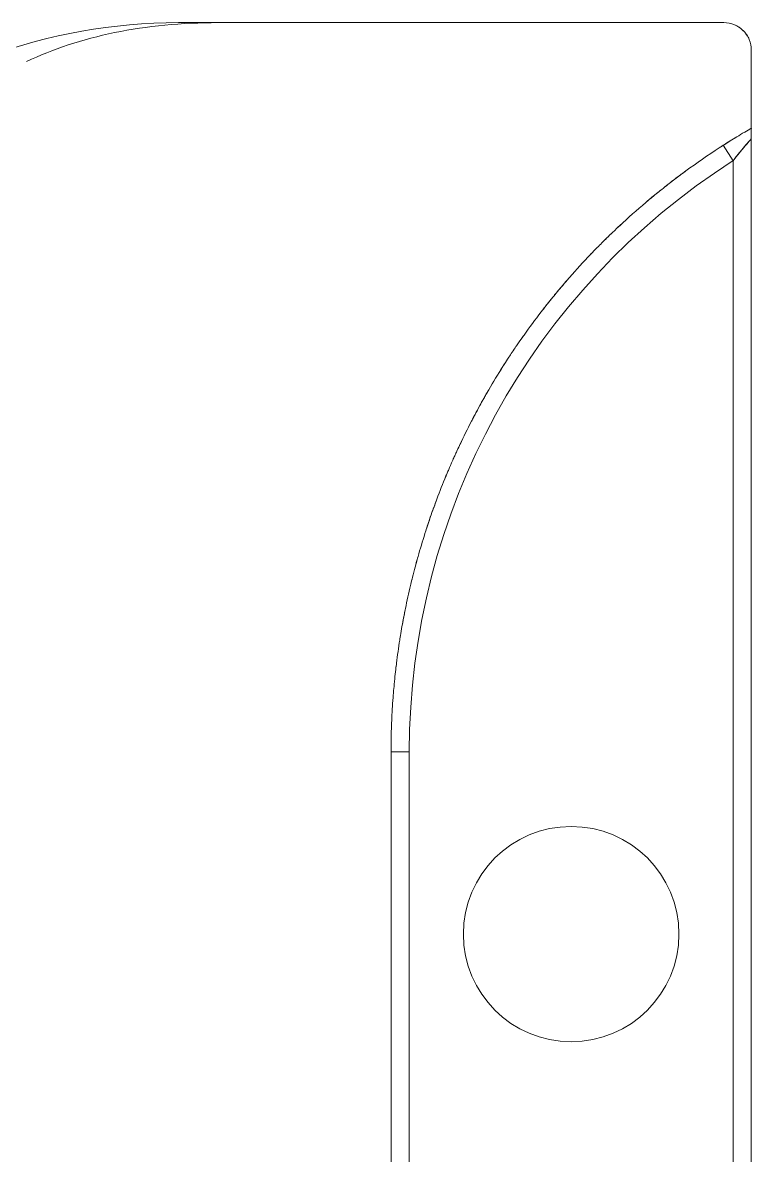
# Model space of a CAD drawing. Header units: inches. Extents: x -456 to 658, y -232 to 0.
# Drawn here: x -116.865 to -116.397, y -28.801 to -28.072 of the extents above; entities that cross this region are included whole.
import ezdxf

# ---------------------------------------------------------------- set-up
doc = ezdxf.new("R2010")
doc.units = ezdxf.units.IN
doc.header["$MEASUREMENT"] = 0

# ---------------------------------------------------------------- blocks, each defined once
blk = doc.blocks.new('ironridge flashfoot front view')
at = {"color": 0, "linetype": 'Continuous', "lineweight": 0}
for p, q in [((7330.36492, 2678.20693), (7330.3904, 2678.20693)), ((7330.3904, 2678.20693), (7330.36492, 2678.20693)), ((7330.3904, 2678.20693), (7330.71562, 2678.20693)), ((7330.3904, 2678.20693), (7330.71562, 2678.20693)), ((7330.73321, 2678.18188), (7330.73321, 2678.18934)), ((7330.73321, 2678.18934), (7330.73321, 2678.18188)), ((7330.73321, 2678.18188), (7330.73321, 2678.16157)), ((7330.73321, 2678.18188), (7330.73321, 2678.17172)), ((7330.73321, 2678.17172), (7330.73321, 2678.16157)), ((7330.73321, 2678.1467), (7330.73321, 2678.16157)), ((7330.73321, 2678.16157), (7330.73321, 2678.1467)), ((7330.73321, 2678.1467), (7330.73321, 2678.13901)), ((7330.73321, 2678.13901), (7330.73321, 2678.1467)), ((7330.73321, 2676.62376), (7330.73321, 2678.13218)), ((7330.73321, 2676.62376), (7330.73321, 2678.13218)), ((7330.72149, 2678.11815), (7330.71517, 2678.12803)), ((7330.71517, 2678.12803), (7330.72149, 2678.11815)), ((7330.72149, 2678.11815), (7330.72149, 2676.62376)), ((7330.72149, 2676.62376), (7330.72149, 2678.11815)), ((7330.5016, 2677.73939), (7330.5016, 2677.73784)), ((7330.5016, 2677.73784), (7330.5016, 2677.72452)), ((7330.51333, 2677.73784), (7330.5016, 2677.73784)), ((7330.5016, 2677.73784), (7330.51333, 2677.73784)), ((7330.5016, 2677.73784), (7330.5016, 2677.72452)), ((7330.51333, 2677.73784), (7330.51333, 2676.62376)), ((7330.51333, 2677.73784), (7330.51333, 2676.62376)), ((7330.5016, 2677.72452), (7330.5016, 2677.71436)), ((7330.5016, 2677.72452), (7330.5016, 2677.70421)), ((7330.5016, 2677.71436), (7330.5016, 2677.70421)), ((7330.5016, 2677.70421), (7330.5016, 2677.68934)), ((7330.5016, 2677.70421), (7330.5016, 2677.68934)), ((7330.5016, 2677.68934), (7330.5016, 2677.67918)), ((7330.5016, 2677.66903), (7330.5016, 2677.68934)), ((7330.5016, 2677.67918), (7330.5016, 2677.66903)), ((7330.5016, 2677.66903), (7330.5016, 2677.65416)), ((7330.5016, 2677.66903), (7330.5016, 2677.65416)), ((7330.5016, 2677.65416), (7330.5016, 2677.644)), ((7330.5016, 2677.65416), (7330.5016, 2677.63384)), ((7330.5016, 2677.644), (7330.5016, 2677.63384)), ((7330.5016, 2677.63384), (7330.5016, 2677.61897)), ((7330.5016, 2677.63384), (7330.5016, 2677.61897)), ((7330.5016, 2677.61897), (7330.5016, 2677.60882)), ((7330.5016, 2677.59866), (7330.5016, 2677.61897)), ((7330.5016, 2677.60882), (7330.5016, 2677.59866)), ((7330.5016, 2677.59866), (7330.5016, 2677.58379)), ((7330.5016, 2677.59866), (7330.5016, 2677.58379)), ((7330.5016, 2677.58379), (7330.5016, 2677.57364)), ((7330.5016, 2677.58379), (7330.5016, 2677.56348)), ((7330.5016, 2677.57364), (7330.5016, 2677.56348)), ((7330.5016, 2677.56348), (7330.5016, 2677.54861)), ((7330.5016, 2677.56348), (7330.5016, 2677.54861)), ((7330.5016, 2677.54861), (7330.5016, 2677.53846)), ((7330.5016, 2677.5283), (7330.5016, 2677.54861)), ((7330.5016, 2677.53846), (7330.5016, 2677.5283)), ((7330.5016, 2677.5283), (7330.5016, 2677.51343)), ((7330.5016, 2677.5283), (7330.5016, 2677.51343)), ((7330.5016, 2677.51343), (7330.5016, 2677.50327)), ((7330.5016, 2677.51343), (7330.5016, 2677.49312)), ((7330.5016, 2677.50327), (7330.5016, 2677.49312)), ((7330.5016, 2677.49312), (7330.5016, 2677.47825)), ((7330.5016, 2677.49312), (7330.5016, 2677.47825)), ((7330.5016, 2677.47825), (7330.5016, 2677.46809)), ((7330.5016, 2677.45794), (7330.5016, 2677.47825))]:
    blk.add_line(p, q, dxfattribs=at)
at = {"color": 0, "linetype": 'Continuous', "lineweight": 0, "extrusion": (0, 0, -1)}
blk.add_circle((-7330.61741, 2677.62057), 0.06926, dxfattribs=at)
for centre, radius, start, end in [((-7330.36492, 2677.85512), 0.35182, 10.65181, 90), ((-7330.61741, 2677.62057), 0.06926, 0, 180), ((-7330.61741, 2677.62057), 0.06926, 180, 0)]:
    blk.add_arc(centre, radius, start, end, dxfattribs=at)
at = {"color": 0, "linetype": 'Continuous', "lineweight": 0}
blk.add_arc((7330.96483, 2677.73784), 0.4515, 122.61294, 180, dxfattribs=at)
blk.add_arc((7330.96483, 2677.73784), 0.4515, 122.61294, 180, dxfattribs=at)
at = {"color": 0, "linetype": 'Continuous', "lineweight": 0, "extrusion": (0, 0, -1)}
for centre, major_axis, ratio, start_param, end_param in [((7330.73126, 2678.13272), (0.03912, 0.02314), 0.097639, -1.570804, -1.463107), ((7330.90354, 2677.82666), (0.33392, 0.23043), 0.87579, -1.603065, -1.538524), ((7330.88953, 2677.82244), (0.30077, 0.26769), 0.86918, -1.598575, -1.54302), ((7330.87738, 2677.81698), (0.26835, 0.29654), 0.863342, -1.595876, -1.545727), ((7331.68621, 2677.81095), (-1.16624, 0.00007), 0.500018, 0.340884, 0.368076), ((7331.83257, 2677.78633), (-1.32066, 0.00009), 0.500016, 0.28296, 0.306494), ((7331.966, 2677.76795), (-1.45907, 0.00012), 0.500015, 0.23171, 0.252706), ((7332.08319, 2677.7549), (-1.57912, 0.00016), 0.500015, 0.185169, 0.204365), ((7332.18153, 2677.74625), (-1.67897, 0.00021), 0.500014, 0.141973, 0.15989), ((7332.25902, 2677.74108), (-1.75714, 0.00029), 0.500014, 0.101123, 0.118151), ((7332.3142, 2677.73843), (-1.81255, 0.00046), 0.500014, 0.061818, 0.078266), ((7332.34608, 2677.65031), (-1.84355, 0.11683), 0.500752, -0.008054, 0.008054)]:
    blk.add_ellipse(centre, major_axis=major_axis, ratio=ratio, start_param=start_param, end_param=end_param, dxfattribs=at)
at = {"color": 0, "linetype": 'Continuous', "lineweight": 0}
for centre, major_axis, start_param, end_param in [((7331.68611, 2677.81103), (-1.16613, 0), -0.368109, -0.340915), ((7331.83246, 2677.78642), (-1.32056, 0), -0.306531, -0.282995), ((7331.9659, 2677.76806), (-1.45896, 0), -0.252748, -0.231751), ((7332.08308, 2677.75503), (-1.57902, 0), -0.204415, -0.185218), ((7332.18142, 2677.74642), (-1.67886, 0), -0.159953, -0.142035), ((7332.25891, 2677.74131), (-1.75703, 0), -0.118233, -0.101205), ((7332.3141, 2677.73878), (-1.81245, 0), -0.078395, -0.061946), ((7332.34597, 2677.73793), (-1.84436, 0), -0.039741, -0.023608)]:
    blk.add_ellipse(centre, major_axis=major_axis, ratio=0.5, start_param=start_param, end_param=end_param, dxfattribs=at)
for points, knots in [([(7330.26732, 2678.18188), (7330.27573, 2678.18591), (7330.28462, 2678.18947), (7330.29399, 2678.19257), (7330.30356, 2678.19573), (7330.31354, 2678.19838), (7330.32393, 2678.20051), (7330.34479, 2678.20479), (7330.36695, 2678.20693), (7330.3904, 2678.20693)], [0, 0, 0, 0, 0.25, 0.25, 0.25, 0.5, 0.5, 0.5, 1, 1, 1, 1]), ([(7330.71562, 2678.20693), (7330.71796, 2678.20693), (7330.7202, 2678.20649), (7330.72236, 2678.20559), (7330.72451, 2678.2047), (7330.72641, 2678.20343), (7330.72806, 2678.20178), (7330.72971, 2678.20013), (7330.73098, 2678.19823), (7330.73188, 2678.19607), (7330.73277, 2678.19392), (7330.73321, 2678.19167), (7330.73321, 2678.18934)], [0, 0, 0, 0, 0.25, 0.25, 0.25, 0.5, 0.5, 0.5, 0.75, 0.75, 0.75, 1, 1, 1, 1]), ([(7330.73321, 2678.13901), (7330.73321, 2678.13901), (7330.73322, 2678.13891), (7330.73322, 2678.13872), (7330.73322, 2678.13842), (7330.73321, 2678.13789), (7330.73321, 2678.13717)], [0, 0, 0, 0, 0.0000738306, 0.0000738306, 0.0000738306, 0.0001877755, 0.0001877755, 0.0001877755, 0.0001877755]), ([(7330.729, 2678.13654), (7330.72529, 2678.13435), (7330.7224, 2678.13254), (7330.7196, 2678.13084), (7330.71681, 2678.12914), (7330.71424, 2678.12744), (7330.71261, 2678.12639)], [0.0001053081, 0.0001053081, 0.0001053081, 0.0001053081, 0.0003261663, 0.0003261663, 0.0003261663, 0.0005470245, 0.0005470245, 0.0005470245, 0.0005470245]), ([(7330.73321, 2678.13218), (7330.73321, 2678.13218), (7330.73313, 2678.13209), (7330.73297, 2678.13191), (7330.73289, 2678.13181), (7330.73278, 2678.13169), (7330.73265, 2678.13155), (7330.73252, 2678.13141), (7330.73238, 2678.13124), (7330.73221, 2678.13105), (7330.73188, 2678.13068), (7330.73148, 2678.13022), (7330.73101, 2678.12969), (7330.73055, 2678.12916), (7330.73002, 2678.12855), (7330.72946, 2678.12789), (7330.72889, 2678.12723), (7330.72829, 2678.12653), (7330.72766, 2678.12577), (7330.72702, 2678.12502), (7330.72635, 2678.12421), (7330.72567, 2678.12338), (7330.72431, 2678.12172), (7330.72291, 2678.11998), (7330.72149, 2678.11815)], [0, 0, 0, 0, 0.0000630542, 0.0000630542, 0.0000630542, 0.0000961513, 0.0000961513, 0.0000961513, 0.0001292485, 0.0001292485, 0.0001292485, 0.0001954428, 0.0001954428, 0.0001954428, 0.0002616371, 0.0002616371, 0.0002616371, 0.0003278314, 0.0003278314, 0.0003278314, 0.0003940257, 0.0003940257, 0.0003940257, 0.0005264145, 0.0005264145, 0.0005264145, 0.0005264145]), ([(7330.73321, 2678.13218), (7330.73321, 2678.13218), (7330.73272, 2678.13166), (7330.73192, 2678.13073), (7330.73113, 2678.1298), (7330.73006, 2678.12862), (7330.72893, 2678.12727), (7330.72779, 2678.12592), (7330.72656, 2678.12448), (7330.72538, 2678.12302), (7330.7242, 2678.12156), (7330.72295, 2678.12002), (7330.72149, 2678.11815)], [0, 0, 0, 0, 0.0001316036, 0.0001316036, 0.0001316036, 0.0002632072, 0.0002632072, 0.0002632072, 0.0003948109, 0.0003948109, 0.0003948109, 0.0005264145, 0.0005264145, 0.0005264145, 0.0005264145]), ([(7330.71261, 2678.12639), (7330.71358, 2678.12701), (7330.71478, 2678.12779), (7330.71612, 2678.12864), (7330.71739, 2678.12945), (7330.71869, 2678.13027), (7330.72, 2678.13109)], [0, 0, 0, 0, 0.000112058, 0.000112058, 0.000112058, 0.0002185345, 0.0002185345, 0.0002185345, 0.0002185345]), ([(7330.67772, 2678.10136), (7330.6789, 2678.1023), (7330.68008, 2678.10323), (7330.68129, 2678.10416), (7330.6825, 2678.10508), (7330.68368, 2678.106), (7330.685, 2678.107), (7330.68766, 2678.109), (7330.68975, 2678.11055), (7330.69107, 2678.11152)], [0.0003779038, 0.0003779038, 0.0003779038, 0.0003779038, 0.0004758524, 0.0004758524, 0.0004758524, 0.0005738009, 0.0005738009, 0.0005738009, 0.000769698, 0.000769698, 0.000769698, 0.000769698]), ([(7330.67772, 2678.10136), (7330.68017, 2678.1033), (7330.68253, 2678.10512), (7330.68484, 2678.10688), (7330.686, 2678.10775), (7330.68711, 2678.10859), (7330.6882, 2678.1094), (7330.68929, 2678.11021), (7330.69027, 2678.11093), (7330.69107, 2678.11152)], [0.0003779038, 0.0003779038, 0.0003779038, 0.0003779038, 0.0005738009, 0.0005738009, 0.0005738009, 0.0006717494, 0.0006717494, 0.0006717494, 0.000769698, 0.000769698, 0.000769698, 0.000769698]), ([(7330.68172, 2678.10449), (7330.68093, 2678.10388), (7330.67985, 2678.10304), (7330.67834, 2678.10185), (7330.67829, 2678.10181), (7330.67824, 2678.10177), (7330.67818, 2678.10173)], [0.00030139426, 0.00030139426, 0.00030139426, 0.00030139426, 0.00038768802, 0.00038768802, 0.00038768802, 0.00039072459, 0.00039072459, 0.00039072459, 0.00039072459]), ([(7330.68531, 2678.10723), (7330.68528, 2678.10721), (7330.68525, 2678.10718), (7330.68521, 2678.10716), (7330.68457, 2678.10668), (7330.68395, 2678.1062), (7330.68339, 2678.10577)], [0.00019131445, 0.00019131445, 0.00019131445, 0.00019131445, 0.00019384401, 0.00019384401, 0.00019384401, 0.00024384382, 0.00024384382, 0.00024384382, 0.00024384382]), ([(7330.66531, 2678.09121), (7330.66651, 2678.09223), (7330.66841, 2678.09387), (7330.67048, 2678.09553), (7330.67255, 2678.09719), (7330.67479, 2678.09905), (7330.67772, 2678.10136)], [0, 0, 0, 0, 0.0001889519, 0.0001889519, 0.0001889519, 0.0003779038, 0.0003779038, 0.0003779038, 0.0003779038]), ([(7330.66531, 2678.09121), (7330.66601, 2678.0918), (7330.66687, 2678.09253), (7330.66785, 2678.09335), (7330.66883, 2678.09417), (7330.66986, 2678.09502), (7330.67093, 2678.09589), (7330.67094, 2678.0959), (7330.67095, 2678.09591), (7330.67096, 2678.09592)], [0, 0, 0, 0, 0.000094476, 0.000094476, 0.000094476, 0.0001889519, 0.0001889519, 0.0001889519, 0.0001899626, 0.0001899626, 0.0001899626, 0.0001899626]), ([(7330.6486, 2678.07634), (7330.64757, 2678.07538), (7330.64596, 2678.07384), (7330.64397, 2678.07195), (7330.64298, 2678.07101), (7330.64204, 2678.07008), (7330.6414, 2678.06946), (7330.64075, 2678.06884), (7330.63979, 2678.0679), (7330.63807, 2678.06618)], [0, 0, 0, 0, 0.0001751976, 0.0001751976, 0.0001751976, 0.0002627964, 0.0002627964, 0.0002627964, 0.0003503953, 0.0003503953, 0.0003503953, 0.0003503953]), ([(7330.64623, 2678.07411), (7330.64629, 2678.07416), (7330.64635, 2678.07422), (7330.64641, 2678.07428), (7330.64725, 2678.07507), (7330.64799, 2678.07577), (7330.6486, 2678.07634)], [0.00060878824, 0.00060878824, 0.00060878824, 0.00060878824, 0.00061524374, 0.00061524374, 0.00061524374, 0.00070435771, 0.00070435771, 0.00070435771, 0.00070435771]), ([(7330.63807, 2678.06618), (7330.63568, 2678.06381), (7330.63387, 2678.06192), (7330.63224, 2678.06028), (7330.63061, 2678.05864), (7330.62912, 2678.05703), (7330.62817, 2678.05602)], [0.0003503953, 0.0003503953, 0.0003503953, 0.0003503953, 0.0005213886, 0.0005213886, 0.0005213886, 0.0006923819, 0.0006923819, 0.0006923819, 0.0006923819]), ([(7330.64255, 2678.07058), (7330.64296, 2678.07098), (7330.64337, 2678.07138), (7330.64378, 2678.07177), (7330.6438, 2678.07179), (7330.64382, 2678.07181), (7330.64385, 2678.07183)], [0.00048659703, 0.00048659703, 0.00048659703, 0.00048659703, 0.00052612977, 0.00052612977, 0.00052612977, 0.00052824385, 0.00052824385, 0.00052824385, 0.00052824385]), ([(7330.62817, 2678.05602), (7330.62871, 2678.0566), (7330.62939, 2678.05731), (7330.63015, 2678.05811), (7330.63088, 2678.05887), (7330.63165, 2678.05966), (7330.63245, 2678.06049)], [0, 0, 0, 0, 0.0000869755, 0.0000869755, 0.0000869755, 0.0001692729, 0.0001692729, 0.0001692729, 0.0001692729]), ([(7330.60617, 2678.031), (7330.60752, 2678.03266), (7330.60831, 2678.03361), (7330.60887, 2678.03428), (7330.60943, 2678.03495), (7330.6102, 2678.03588), (7330.611, 2678.03682), (7330.6126, 2678.03869), (7330.61389, 2678.0402), (7330.61471, 2678.04115)], [0.0003176444, 0.0003176444, 0.0003176444, 0.0003176444, 0.0003985124, 0.0003985124, 0.0003985124, 0.0004793803, 0.0004793803, 0.0004793803, 0.0006411163, 0.0006411163, 0.0006411163, 0.0006411163]), ([(7330.60617, 2678.031), (7330.6078, 2678.033), (7330.60936, 2678.03487), (7330.61086, 2678.03664), (7330.6116, 2678.03753), (7330.61231, 2678.03836), (7330.61298, 2678.03914), (7330.61364, 2678.03992), (7330.61423, 2678.0406), (7330.61471, 2678.04115)], [0.0003176444, 0.0003176444, 0.0003176444, 0.0003176444, 0.0004793803, 0.0004793803, 0.0004793803, 0.0005602483, 0.0005602483, 0.0005602483, 0.0006411163, 0.0006411163, 0.0006411163, 0.0006411163]), ([(7330.5981, 2678.02084), (7330.59886, 2678.02183), (7330.60005, 2678.0234), (7330.60136, 2678.02502), (7330.60268, 2678.02665), (7330.60418, 2678.02857), (7330.60617, 2678.031)], [0, 0, 0, 0, 0.0001588222, 0.0001588222, 0.0001588222, 0.0003176444, 0.0003176444, 0.0003176444, 0.0003176444]), ([(7330.5981, 2678.02084), (7330.59853, 2678.0214), (7330.59906, 2678.02208), (7330.59967, 2678.02286), (7330.60027, 2678.02364), (7330.60093, 2678.02448), (7330.60163, 2678.02537), (7330.60304, 2678.02714), (7330.60454, 2678.02901), (7330.60617, 2678.031)], [0, 0, 0, 0, 0.0000794111, 0.0000794111, 0.0000794111, 0.0001588222, 0.0001588222, 0.0001588222, 0.0003176444, 0.0003176444, 0.0003176444, 0.0003176444]), ([(7330.58709, 2678.00597), (7330.58642, 2678.00503), (7330.58538, 2678.00354), (7330.58408, 2678.00168), (7330.58344, 2678.00076), (7330.5828, 2677.99982), (7330.58233, 2677.99913), (7330.58186, 2677.99845), (7330.5812, 2677.99748), (7330.58008, 2677.99582)], [0, 0, 0, 0, 0.0001526554, 0.0001526554, 0.0001526554, 0.0002289831, 0.0002289831, 0.0002289831, 0.0003053108, 0.0003053108, 0.0003053108, 0.0003053108]), ([(7330.58551, 2678.00372), (7330.58557, 2678.00382), (7330.58564, 2678.00391), (7330.5857, 2678.004), (7330.58624, 2678.00477), (7330.58671, 2678.00543), (7330.58709, 2678.00597)], [0.00052651677, 0.00052651677, 0.00052651677, 0.00052651677, 0.0005357715, 0.0005357715, 0.0005357715, 0.00061280824, 0.00061280824, 0.00061280824, 0.00061280824]), ([(7330.58008, 2677.99582), (7330.57843, 2677.99335), (7330.57719, 2677.99142), (7330.57612, 2677.9898), (7330.57505, 2677.98819), (7330.57409, 2677.98664), (7330.57347, 2677.98566)], [0.0003053108, 0.0003053108, 0.0003053108, 0.0003053108, 0.0004562394, 0.0004562394, 0.0004562394, 0.000607168, 0.000607168, 0.000607168, 0.000607168]), ([(7330.57347, 2677.98566), (7330.57381, 2677.98621), (7330.57424, 2677.98688), (7330.57473, 2677.98765), (7330.5752, 2677.98838), (7330.5757, 2677.98915), (7330.57624, 2677.98999)], [0, 0, 0, 0, 0.0000761653, 0.0000761653, 0.0000761653, 0.0001480523, 0.0001480523, 0.0001480523, 0.0001480523]), ([(7330.5587, 2677.96063), (7330.55963, 2677.96234), (7330.56017, 2677.96331), (7330.56056, 2677.96399), (7330.56094, 2677.96467), (7330.56146, 2677.96562), (7330.56199, 2677.96654), (7330.56304, 2677.96838), (7330.56389, 2677.96986), (7330.56444, 2677.97079)], [0.0002897697, 0.0002897697, 0.0002897697, 0.0002897697, 0.0003630199, 0.0003630199, 0.0003630199, 0.0004362701, 0.0004362701, 0.0004362701, 0.0005827705, 0.0005827705, 0.0005827705, 0.0005827705]), ([(7330.5587, 2677.96063), (7330.55982, 2677.96268), (7330.56088, 2677.96458), (7330.5619, 2677.96637), (7330.56241, 2677.96727), (7330.56288, 2677.96809), (7330.56331, 2677.96885), (7330.56375, 2677.9696), (7330.56412, 2677.97025), (7330.56444, 2677.97079)], [0.0002897697, 0.0002897697, 0.0002897697, 0.0002897697, 0.0004362701, 0.0004362701, 0.0004362701, 0.0005095203, 0.0005095203, 0.0005095203, 0.0005827705, 0.0005827705, 0.0005827705, 0.0005827705]), ([(7330.55329, 2677.95048), (7330.55379, 2677.95145), (7330.55456, 2677.95298), (7330.55543, 2677.95458), (7330.5563, 2677.95619), (7330.55733, 2677.95815), (7330.5587, 2677.96063)], [0, 0, 0, 0, 0.0001448848, 0.0001448848, 0.0001448848, 0.0002897697, 0.0002897697, 0.0002897697, 0.0002897697]), ([(7330.55329, 2677.95048), (7330.55357, 2677.95102), (7330.5539, 2677.95167), (7330.5543, 2677.95242), (7330.55469, 2677.95318), (7330.55513, 2677.954), (7330.5556, 2677.9549), (7330.55655, 2677.95669), (7330.55758, 2677.9586), (7330.5587, 2677.96063)], [0, 0, 0, 0, 0.0000724424, 0.0000724424, 0.0000724424, 0.0001448848, 0.0001448848, 0.0001448848, 0.0002897697, 0.0002897697, 0.0002897697, 0.0002897697]), ([(7330.54594, 2677.93561), (7330.5455, 2677.93468), (7330.54482, 2677.93322), (7330.54398, 2677.93139), (7330.54355, 2677.93048), (7330.54313, 2677.92953), (7330.54283, 2677.92888), (7330.54253, 2677.92823), (7330.54209, 2677.92724), (7330.54129, 2677.92545)], [0, 0, 0, 0, 0.0001416369, 0.0001416369, 0.0001416369, 0.0002124554, 0.0002124554, 0.0002124554, 0.0002832738, 0.0002832738, 0.0002832738, 0.0002832738]), ([(7330.54339, 2677.9301), (7330.54356, 2677.93049), (7330.54373, 2677.93086), (7330.5439, 2677.93123), (7330.54425, 2677.93198), (7330.54457, 2677.93268), (7330.54487, 2677.93333)], [0.00039444032, 0.00039444032, 0.00039444032, 0.00039444032, 0.0004237046, 0.0004237046, 0.0004237046, 0.00048309131, 0.00048309131, 0.00048309131, 0.00048309131]), ([(7330.54129, 2677.92545), (7330.54019, 2677.92296), (7330.53935, 2677.92099), (7330.53866, 2677.91938), (7330.53796, 2677.91778), (7330.53734, 2677.91627), (7330.53694, 2677.9153)], [0.0002832738, 0.0002832738, 0.0002832738, 0.0002832738, 0.0004240648, 0.0004240648, 0.0004240648, 0.0005648557, 0.0005648557, 0.0005648557, 0.0005648557]), ([(7330.53694, 2677.9153), (7330.53716, 2677.91583), (7330.53743, 2677.91647), (7330.53774, 2677.91722), (7330.53804, 2677.91793), (7330.53837, 2677.9187), (7330.53873, 2677.91954)], [0, 0, 0, 0, 0.0000704763, 0.0000704763, 0.0000704763, 0.0001372191, 0.0001372191, 0.0001372191, 0.0001372191]), ([(7330.5274, 2677.89027), (7330.52846, 2677.8933), (7330.52914, 2677.89523), (7330.52967, 2677.89662), (7330.53019, 2677.89802), (7330.53073, 2677.89951), (7330.53107, 2677.90043)], [0.0002749482, 0.0002749482, 0.0002749482, 0.0002749482, 0.0004134184, 0.0004134184, 0.0004134184, 0.0005518886, 0.0005518886, 0.0005518886, 0.0005518886]), ([(7330.5274, 2677.89027), (7330.52812, 2677.89234), (7330.52881, 2677.89428), (7330.52947, 2677.89608), (7330.52979, 2677.89698), (7330.53009, 2677.89779), (7330.53037, 2677.89853), (7330.53064, 2677.89927), (7330.53088, 2677.8999), (7330.53107, 2677.90043)], [0.0002749482, 0.0002749482, 0.0002749482, 0.0002749482, 0.0004134184, 0.0004134184, 0.0004134184, 0.0004826535, 0.0004826535, 0.0004826535, 0.0005518886, 0.0005518886, 0.0005518886, 0.0005518886]), ([(7330.52399, 2677.88012), (7330.5243, 2677.88108), (7330.52478, 2677.88258), (7330.52532, 2677.88419), (7330.52587, 2677.88579), (7330.52653, 2677.88778), (7330.5274, 2677.89027)], [0, 0, 0, 0, 0.0001374741, 0.0001374741, 0.0001374741, 0.0002749482, 0.0002749482, 0.0002749482, 0.0002749482]), ([(7330.52399, 2677.88012), (7330.52416, 2677.88064), (7330.52437, 2677.88127), (7330.52461, 2677.88201), (7330.52485, 2677.88275), (7330.52512, 2677.88357), (7330.52542, 2677.88447), (7330.52602, 2677.88627), (7330.52668, 2677.8882), (7330.5274, 2677.89027)], [0, 0, 0, 0, 0.000068737, 0.000068737, 0.000068737, 0.0001374741, 0.0001374741, 0.0001374741, 0.0002749482, 0.0002749482, 0.0002749482, 0.0002749482]), ([(7330.51947, 2677.86525), (7330.51921, 2677.86433), (7330.5188, 2677.86285), (7330.51842, 2677.86152), (7330.51804, 2677.86018), (7330.51751, 2677.85826), (7330.51669, 2677.85509)], [0, 0, 0, 0, 0.0001357386, 0.0001357386, 0.0001357386, 0.0002714773, 0.0002714773, 0.0002714773, 0.0002714773]), ([(7330.51669, 2677.85509), (7330.51604, 2677.85262), (7330.51554, 2677.85062), (7330.51514, 2677.84901), (7330.51473, 2677.84739), (7330.51438, 2677.8459), (7330.51415, 2677.84493)], [0.0002714773, 0.0002714773, 0.0002714773, 0.0002714773, 0.0004069152, 0.0004069152, 0.0004069152, 0.0005423531, 0.0005423531, 0.0005423531, 0.0005423531]), ([(7330.51669, 2677.85509), (7330.51723, 2677.85717), (7330.51775, 2677.85912), (7330.51825, 2677.86092), (7330.51828, 2677.86102), (7330.51831, 2677.86112), (7330.51833, 2677.86121)], [0.0002699056, 0.0002699056, 0.0002699056, 0.0002699056, 0.0004051581, 0.0004051581, 0.0004051581, 0.0004126402, 0.0004126402, 0.0004126402, 0.0004126402]), ([(7330.50893, 2677.81991), (7330.50956, 2677.82342), (7330.50993, 2677.8253), (7330.51017, 2677.82649), (7330.51041, 2677.82768), (7330.51069, 2677.82916), (7330.51087, 2677.83006)], [0.0002673186, 0.0002673186, 0.0002673186, 0.0002673186, 0.0004013613, 0.0004013613, 0.0004013613, 0.000535404, 0.000535404, 0.000535404, 0.000535404]), ([(7330.50893, 2677.81991), (7330.5093, 2677.82199), (7330.50967, 2677.82394), (7330.51002, 2677.82576), (7330.51037, 2677.82758), (7330.51066, 2677.82901), (7330.51087, 2677.83006)], [0.0002673186, 0.0002673186, 0.0002673186, 0.0002673186, 0.0004013613, 0.0004013613, 0.0004013613, 0.000535404, 0.000535404, 0.000535404, 0.000535404]), ([(7330.50722, 2677.80975), (7330.50738, 2677.8108), (7330.50761, 2677.81224), (7330.50791, 2677.81406), (7330.50822, 2677.81587), (7330.50855, 2677.81782), (7330.50893, 2677.81991)], [0, 0, 0, 0, 0.0001336593, 0.0001336593, 0.0001336593, 0.0002673186, 0.0002673186, 0.0002673186, 0.0002673186]), ([(7330.50513, 2677.79488), (7330.50502, 2677.79401), (7330.50485, 2677.79261), (7330.50463, 2677.79072), (7330.50441, 2677.78883), (7330.5042, 2677.78677), (7330.50398, 2677.78473)], [0, 0, 0, 0, 0.000132916, 0.000132916, 0.000132916, 0.000265832, 0.000265832, 0.000265832, 0.000265832]), ([(7330.50398, 2677.78473), (7330.50419, 2677.78682), (7330.50441, 2677.78877), (7330.50461, 2677.79059), (7330.50482, 2677.7924), (7330.505, 2677.79384), (7330.50513, 2677.79488)], [0.0002691407, 0.0002691407, 0.0002691407, 0.0002691407, 0.0004039127, 0.0004039127, 0.0004039127, 0.0005386848, 0.0005386848, 0.0005386848, 0.0005386848]), ([(7330.50175, 2677.74955), (7330.5018, 2677.75164), (7330.50187, 2677.75359), (7330.50194, 2677.7554), (7330.502, 2677.75722), (7330.50207, 2677.75865), (7330.50212, 2677.7597)], [0.0002646938, 0.0002646938, 0.0002646938, 0.0002646938, 0.0003970677, 0.0003970677, 0.0003970677, 0.0005294416, 0.0005294416, 0.0005294416, 0.0005294416]), ([(7330.5016, 2677.73939), (7330.50161, 2677.74044), (7330.50162, 2677.74187), (7330.50164, 2677.74368), (7330.50166, 2677.74549), (7330.5017, 2677.74745), (7330.50175, 2677.74955)], [0, 0, 0, 0, 0.0001323469, 0.0001323469, 0.0001323469, 0.0002646938, 0.0002646938, 0.0002646938, 0.0002646938])]:
    blk.add_open_spline(points, degree=3, knots=knots, dxfattribs=at)
for points in [[(7330.72233, 2678.20561), (7330.72334, 2678.20519), (7330.72431, 2678.20467), (7330.72524, 2678.20407)], [(7330.72801, 2678.20184), (7330.72907, 2678.20078), (7330.73003, 2678.19956), (7330.73082, 2678.19821)], [(7330.73285, 2678.19289), (7330.73305, 2678.19192), (7330.73321, 2678.19081), (7330.73321, 2678.18934)], [(7330.73321, 2678.13901), (7330.73181, 2678.1382), (7330.7304, 2678.13737), (7330.729, 2678.13654)], [(7330.72027, 2678.13125), (7330.72128, 2678.13188), (7330.72231, 2678.13251), (7330.72335, 2678.13315)], [(7330.73321, 2678.13218), (7330.73321, 2678.13435), (7330.73321, 2678.136), (7330.73321, 2678.13719)], [(7330.71261, 2678.12639), (7330.70529, 2678.12163), (7330.69811, 2678.11668), (7330.69107, 2678.11152)], [(7330.67278, 2678.0974), (7330.67435, 2678.09868), (7330.67599, 2678.1), (7330.67772, 2678.10136)], [(7330.66531, 2678.09121), (7330.65962, 2678.08638), (7330.65405, 2678.08143), (7330.6486, 2678.07634)], [(7330.63807, 2678.06618), (7330.63912, 2678.06723), (7330.64015, 2678.06825), (7330.64117, 2678.06924)], [(7330.62817, 2678.05602), (7330.62358, 2678.05116), (7330.61909, 2678.04621), (7330.61471, 2678.04115)], [(7330.58219, 2677.99893), (7330.58251, 2677.9994), (7330.58283, 2677.99986), (7330.58314, 2678.00032)], [(7330.54129, 2677.92545), (7330.54178, 2677.92656), (7330.54226, 2677.92762), (7330.54273, 2677.92865)], [(7330.51415, 2677.84493), (7330.5144, 2677.84597), (7330.51473, 2677.84737), (7330.51517, 2677.84914)], [(7330.50398, 2677.78473), (7330.50351, 2677.78008), (7330.5032, 2677.77634), (7330.50306, 2677.77457)], [(7330.50175, 2677.74955), (7330.50187, 2677.75364), (7330.502, 2677.75765), (7330.50212, 2677.7597)], [(7330.5016, 2677.73939), (7330.50161, 2677.74172), (7330.50166, 2677.74602), (7330.50175, 2677.74955)], [(7330.5016, 2677.73784), (7330.5016, 2677.73836), (7330.5016, 2677.73887), (7330.5016, 2677.73939)]]:
    blk.add_open_spline(points, degree=3, dxfattribs=at)

msp = doc.modelspace()

# ---------------------------------------------------------------- block references
msp.add_blockref('ironridge flashfoot front view', (-7447.12974, -2706.27899))

doc.saveas('drawing.dxf')
